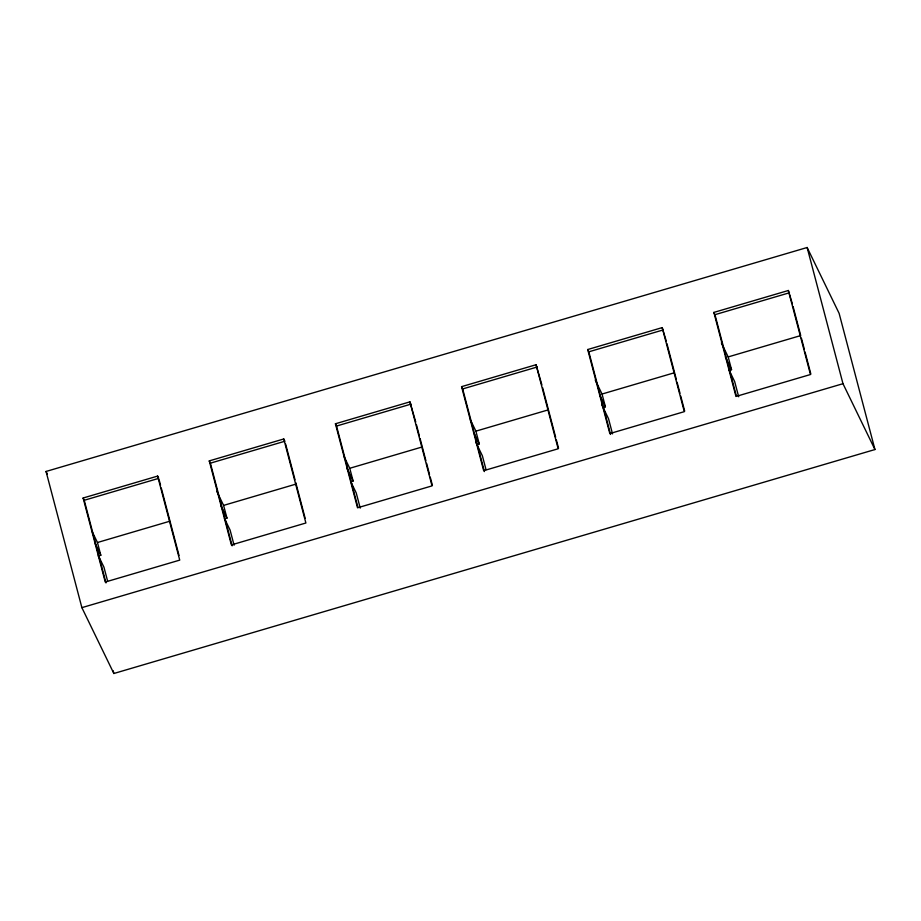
<?xml version="1.0" encoding="UTF-8"?>
<svg xmlns="http://www.w3.org/2000/svg" width="921" height="921" viewBox="0 0 921 921"><rect width="100%" height="100%" fill="white"/><g stroke="black" fill="none" stroke-linecap="round" stroke-linejoin="round"><path stroke-width="1.38" d="M46.05 471.46L807.141 247.507L839.123 313.359L874.95 449.54L113.859 673.493L81.877 607.641L46.05 471.46L47.305 474.039M83.132 498.008L157.629 476.088L158.734 478.356L84.237 500.276L83.132 498.008L105.247 582.037L179.733 560.118L157.629 476.088M209.274 460.891L283.772 438.972L284.877 441.24L210.379 463.159L209.274 460.891L231.39 544.921L305.887 523.001L283.772 438.972M409.926 401.855L432.03 485.885L357.532 507.805L335.428 423.775L409.926 401.855L415.739 422.025M536.068 364.728L558.172 448.769L483.675 470.689L461.571 386.659L536.068 364.728L541.882 384.909M662.211 327.611L684.315 411.652L609.829 433.572L587.713 349.531L662.211 327.611L666.217 340.908M788.353 290.495L810.468 374.525L735.971 396.456L713.867 312.415L788.353 290.495L792.359 303.792M335.428 423.775L336.533 426.043L411.019 404.123M461.571 386.659L462.676 388.927L537.173 367.007M587.713 349.531L588.818 351.81L663.316 329.891M713.867 312.415L714.961 314.683L789.458 292.763M91.893 531.072L97.453 542.515L169.752 521.24M216.803 491.411L223.596 505.399L295.894 484.124M344.189 456.839L349.75 468.282L422.037 447.007M470.332 419.711L475.892 431.155L548.179 409.891M595.242 380.051L602.035 394.038L674.333 372.775M721.385 342.934L728.177 356.922L800.476 335.647M98.328 555.996L100.803 555.259L97.453 542.515M224.471 518.88L226.957 518.143L223.596 505.399M350.613 481.764L353.1 481.027L349.75 468.282M476.767 444.636L479.242 443.91L475.892 431.155M602.91 407.519L605.396 406.794L602.035 394.038M729.052 370.403L731.539 369.678L728.177 356.922M81.877 607.641L842.98 383.7L874.95 449.54M725.357 356.957L731.539 369.678M729.11 370.115L734.659 381.559L738.665 396.755M599.836 395.351L605.396 406.794M601.724 404.687L608.516 418.675L612.511 433.872M473.693 432.467L479.242 443.91M475.581 441.804L482.374 455.791L486.012 469.606M346.929 468.317L353.1 481.027M350.671 481.464L356.22 492.908L360.226 508.104M220.775 505.433L226.957 518.143M224.528 518.581L230.077 530.024L234.084 545.232M95.254 543.816L100.803 555.259M98.374 555.697L103.935 567.14L107.573 580.967M807.141 247.507L842.98 383.7M793.085 306.543L800.694 335.474M801.42 338.226L804.321 349.255M805.046 352.006L810.848 374.041M714.961 314.683L736.351 395.961M666.942 343.66L676.359 379.475M677.085 382.238L679.986 393.255M680.711 396.007L684.694 411.169M588.818 351.81L610.565 434.459M542.607 387.672L555.651 437.256M556.376 440.019L558.552 448.285M462.676 388.927L484.423 471.575M416.465 424.788L419.354 435.806M420.08 438.557L425.882 460.604M426.607 463.355L429.508 474.384M430.234 477.136L432.41 485.402M336.533 426.043L357.912 507.321M285.602 443.991L295.031 479.818M295.756 482.569L305.173 518.385M210.379 463.159L232.127 545.819M159.091 479.737L160.542 485.24M161.267 488.003L179.031 555.501M84.237 500.276L105.984 582.935M113.122 670.718L113.859 673.493"/></g></svg>
